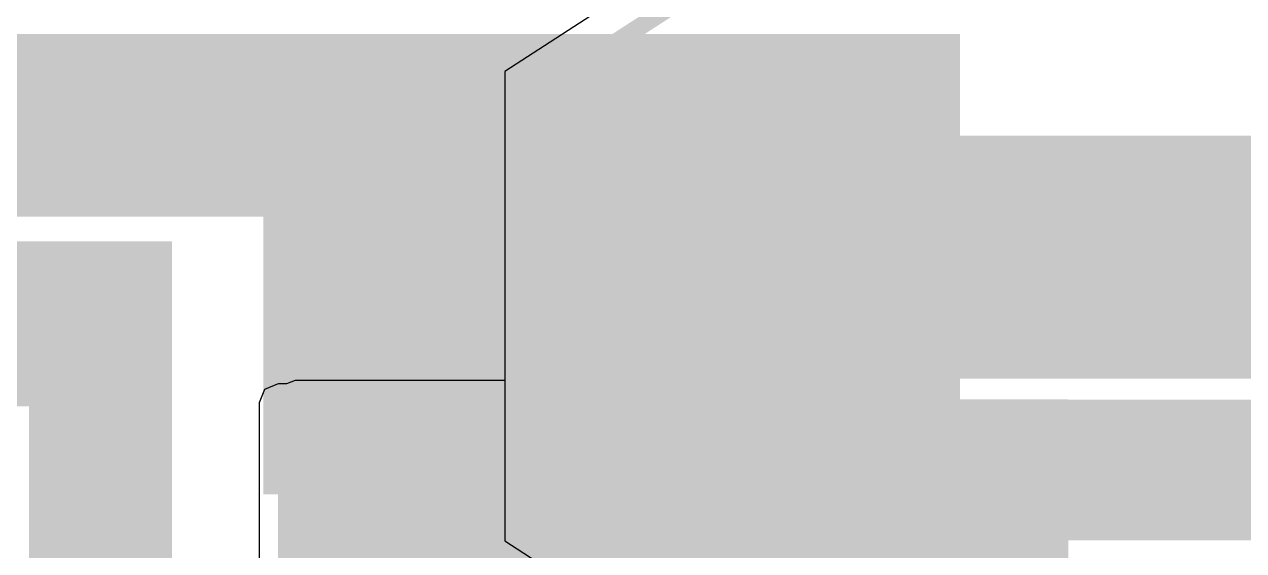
# Model space of a CAD drawing. Header units: millimetres. Extents: x -0.26 to 4.68, y -0.29 to 2.93.
# Drawn here: x 0.9858 to 1.3327, y 2.319 to 2.4687 of the extents above; entities that cross this region are included whole.
import ezdxf

# ---------------------------------------------------------------- set-up
doc = ezdxf.new("R2010")
doc.units = ezdxf.units.MM
doc.header["$MEASUREMENT"] = 0
for name, color, linetype in [('BottomLayer', 5, 'Continuous'), ('BottomSolder', 6, 'Continuous'), ('TopLayer', 1, 'Continuous'), ('TopOverlay', 2, 'Continuous'), ('TopPaste', 8, 'Continuous'), ('TopSolder', 216, 'Continuous'), ('ViaHoleLayer', 16, 'Continuous')]:
    doc.layers.add(name, color=color, linetype=linetype)

# ---------------------------------------------------------------- blocks, each defined once
blk = doc.blocks.new('SSL0804T_220M_N_100')
at = {"layer": 'TopLayer'}
blk.add_hatch(color=1, dxfattribs=at).paths.add_polyline_path([(0.1450788, 0.05492125), (0.2600394, 0.05492125), (0.2600394, -0.05492125), (0.1450788, -0.05492125)])
at = {"layer": 'TopPaste'}
blk.add_hatch(color=8, dxfattribs=at).paths.add_polyline_path([(0.1450788, 0.05492125), (0.2600394, 0.05492125), (0.2600394, -0.05492125), (0.1450788, -0.05492125)])
at = {"layer": 'TopSolder'}
blk.add_hatch(color=216, dxfattribs=at).paths.add_polyline_path([(0.1410788, 0.05892125), (0.2640394, 0.05892125), (0.2640394, -0.05892125), (0.1410788, -0.05892125)])
at = {"layer": 'TopOverlay', "const_width": 0.005}
for points in [[(0.2468363, 0.0674674), (0.0650001, 0.1850394)], [(0.2468363, -0.0674674), (0.0650001, -0.1850394)]]:
    blk.add_lwpolyline(points, dxfattribs=at)
at = {"layer": 'TopOverlay', "const_width": 0.0025}
for points in [[(0.2455863, 0.0674674, 1), (0.2480863, 0.0674674, 1)], [(0.2455863, -0.0674674, 1), (0.2480863, -0.0674674, 1)]]:
    blk.add_lwpolyline(points, format="xyb", close=True, dxfattribs=at)
blk = doc.blocks.new('XKNANO_113_106')
at = {"layer": 'TopLayer'}
blk.add_hatch(color=1, dxfattribs=at).paths.add_polyline_path([(-0.26968505, 0.2484253), (-0.24212595, 0.2484253), (-0.24212595, 0.1657481), (-0.26968505, 0.1657481)])
at = {"layer": 'TopPaste'}
blk.add_hatch(color=8, dxfattribs=at).paths.add_polyline_path([(-0.26968505, 0.2484253), (-0.24212595, 0.2484253), (-0.24212595, 0.1657481), (-0.26968505, 0.1657481)])
at = {"layer": 'TopSolder'}
blk.add_hatch(color=216, dxfattribs=at).paths.add_polyline_path([(-0.27368505, 0.2524253), (-0.23812595, 0.2524253), (-0.23812595, 0.1617481), (-0.27368505, 0.1617481)])

msp = doc.modelspace()

# ---------------------------------------------------------------- hatches: boundary and pattern name
at = {"layer": 'BottomLayer'}
for points in [[(1.169, 2.367), (1.238, 2.367), (1.238, 2.4659486), (1.169, 2.4659486)], [(1.1828226, 2.3679486), (2.063, 2.3679486), (2.063, 2.437), (1.1828226, 2.437)], [(1.0628226, 2.1549486), (1.2828226, 2.1549486), (1.2828226, 2.362), (1.0628226, 2.362)], [(1.058, 2.008), (1.0878226, 2.008), (1.0878226, 2.361), (1.058, 2.361)]]:
    msp.add_hatch(color=5, dxfattribs=at).paths.add_polyline_path(points)
h = msp.add_hatch(color=5, dxfattribs=at)
edge = h.paths.add_edge_path()
edge.add_arc((1.1911774, 2.4499483), 0.011811, 0, 360)
h = msp.add_hatch(color=5, dxfattribs=at)
edge = h.paths.add_edge_path()
edge.add_arc((1.221, 2.4499483), 0.011811, 0, 360)
h = msp.add_hatch(color=5, dxfattribs=at)
edge = h.paths.add_edge_path()
edge.add_arc((1.1911774, 2.4226322), 0.011811, 0, 360)
h = msp.add_hatch(color=5, dxfattribs=at)
edge = h.paths.add_edge_path()
edge.add_arc((1.221, 2.4229484), 0.011811, 0, 360)
h = msp.add_hatch(color=5, dxfattribs=at)
edge = h.paths.add_edge_path()
edge.add_arc((1.1911774, 2.3953161), 0.011811, 0, 360)
h = msp.add_hatch(color=5, dxfattribs=at)
edge = h.paths.add_edge_path()
edge.add_arc((1.221, 2.3959485), 0.011811, 0, 360)
at = {"layer": 'BottomSolder'}
h = msp.add_hatch(color=6, dxfattribs=at)
edge = h.paths.add_edge_path()
edge.add_arc((1.1911774, 2.4499483), 0.0059055, 0, 360)
h = msp.add_hatch(color=6, dxfattribs=at)
edge = h.paths.add_edge_path()
edge.add_arc((1.221, 2.4499483), 0.0059055, 0, 360)
h = msp.add_hatch(color=6, dxfattribs=at)
edge = h.paths.add_edge_path()
edge.add_arc((1.1911774, 2.4226322), 0.0059055, 0, 360)
h = msp.add_hatch(color=6, dxfattribs=at)
edge = h.paths.add_edge_path()
edge.add_arc((1.221, 2.4229484), 0.0059055, 0, 360)
h = msp.add_hatch(color=6, dxfattribs=at)
edge = h.paths.add_edge_path()
edge.add_arc((1.1911774, 2.3953161), 0.0059055, 0, 360)
h = msp.add_hatch(color=6, dxfattribs=at)
edge = h.paths.add_edge_path()
edge.add_arc((1.221, 2.3959485), 0.0059055, 0, 360)
at = {"layer": 'TopLayer'}
for points in [[(0.5348226, 2.414), (1.093, 2.414), (1.093, 2.4659486), (0.5348226, 2.4659486)], [(1.0538226, 2.335), (1.252, 2.335), (1.252, 2.4659486), (1.0538226, 2.4659486)], [(0.4978226, 2.36), (1.0278226, 2.36), (1.0278226, 2.4069486), (0.4978226, 2.4069486)], [(0.9928226, 2.1159486), (1.0278226, 2.1159486), (1.0278226, 2.4069486), (0.9928226, 2.4069486)]]:
    msp.add_hatch(color=1, dxfattribs=at).paths.add_polyline_path(points)
h = msp.add_hatch(color=1, dxfattribs=at)
edge = h.paths.add_edge_path()
edge.add_arc((1.1911774, 2.4499483), 0.011811, 0, 360)
h = msp.add_hatch(color=1, dxfattribs=at)
edge = h.paths.add_edge_path()
edge.add_arc((1.221, 2.4499483), 0.011811, 0, 360)
h = msp.add_hatch(color=1, dxfattribs=at)
edge = h.paths.add_edge_path()
edge.add_arc((1.1911774, 2.4226322), 0.011811, 0, 360)
h = msp.add_hatch(color=1, dxfattribs=at)
edge = h.paths.add_edge_path()
edge.add_arc((1.221, 2.4229484), 0.011811, 0, 360)
h = msp.add_hatch(color=1, dxfattribs=at)
edge = h.paths.add_edge_path()
edge.add_arc((1.1911774, 2.3953161), 0.011811, 0, 360)
h = msp.add_hatch(color=1, dxfattribs=at)
edge = h.paths.add_edge_path()
edge.add_arc((1.221, 2.3959485), 0.011811, 0, 360)
at = {"layer": 'TopSolder'}
h = msp.add_hatch(color=216, dxfattribs=at)
edge = h.paths.add_edge_path()
edge.add_arc((1.1911774, 2.4499483), 0.0059055, 0, 360)
h = msp.add_hatch(color=216, dxfattribs=at)
edge = h.paths.add_edge_path()
edge.add_arc((1.221, 2.4499483), 0.0059055, 0, 360)
h = msp.add_hatch(color=216, dxfattribs=at)
edge = h.paths.add_edge_path()
edge.add_arc((1.1911774, 2.4226322), 0.0059055, 0, 360)
h = msp.add_hatch(color=216, dxfattribs=at)
edge = h.paths.add_edge_path()
edge.add_arc((1.221, 2.4229484), 0.0059055, 0, 360)
h = msp.add_hatch(color=216, dxfattribs=at)
edge = h.paths.add_edge_path()
edge.add_arc((1.1911774, 2.3953161), 0.0059055, 0, 360)
h = msp.add_hatch(color=216, dxfattribs=at)
edge = h.paths.add_edge_path()
edge.add_arc((1.221, 2.3959485), 0.0059055, 0, 360)
at = {"layer": 'ViaHoleLayer'}
h = msp.add_hatch(color=16, dxfattribs=at)
edge = h.paths.add_edge_path()
edge.add_arc((1.1911774, 2.4499483), 0.0059055, 0, 360)
h = msp.add_hatch(color=16, dxfattribs=at)
edge = h.paths.add_edge_path()
edge.add_arc((1.221, 2.4499483), 0.0059055, 0, 360)
h = msp.add_hatch(color=16, dxfattribs=at)
edge = h.paths.add_edge_path()
edge.add_arc((1.1911774, 2.4226322), 0.0059055, 0, 360)
h = msp.add_hatch(color=16, dxfattribs=at)
edge = h.paths.add_edge_path()
edge.add_arc((1.221, 2.4229484), 0.0059055, 0, 360)
h = msp.add_hatch(color=16, dxfattribs=at)
edge = h.paths.add_edge_path()
edge.add_arc((1.1911774, 2.3953161), 0.0059055, 0, 360)
h = msp.add_hatch(color=16, dxfattribs=at)
edge = h.paths.add_edge_path()
edge.add_arc((1.221, 2.3959485), 0.0059055, 0, 360)

# ---------------------------------------------------------------- linework, layer by layer
at = {"layer": 'BottomLayer'}
for p, q in [((1.3195375, 2.5827127), (1.1224624, 2.4552873)), ((1.163588, 2.4818784), (1.1224624, 2.4552873)), ((1.1224624, 2.4552873), (1.1224624, 2.3218205)), ((1.1224624, 2.4552873), (1.1224624, 2.367412)), ((1.058, 2.366412), (1.0541731, 2.3648269)), ((1.0604083, 2.366412), (1.058, 2.366412)), ((1.0628226, 2.367412), (1.0604083, 2.366412)), ((1.1224624, 2.367412), (1.0628226, 2.367412)), ((1.0541731, 2.3648269), (1.052588, 2.361)), ((1.052588, 2.361), (1.052588, 2.0135311)), ((1.1224624, 2.3218205), (1.3252329, 2.1907127))]:
    msp.add_line(p, q, dxfattribs=at)
at = {"layer": 'BottomLayer', "const_width": 0.04}
for points in [[(1.1728226, 2.2584743), (1.2562969, 2.3419486)], [(1.2562969, 2.3419486), (2.2999486, 2.3419486)]]:
    msp.add_lwpolyline(points, dxfattribs=at)
at = {"layer": 'BottomLayer', "const_width": 0.02}
msp.add_lwpolyline([(1.2462969, 2.3419486, 1), (1.2662969, 2.3419486, 1)], format="xyb", close=True, dxfattribs=at)
msp.add_lwpolyline([(1.2462969, 2.3419486, 1), (1.2662969, 2.3419486, 1)], format="xyb", close=True, dxfattribs=at)
at = {"layer": 'TopLayer'}
for p, q in [((1.3195375, 2.5827127), (1.1224624, 2.4552873)), ((1.1224624, 2.4552873), (1.1224624, 2.3218205)), ((1.1224624, 2.3218205), (1.3252329, 2.1907127))]:
    msp.add_line(p, q, dxfattribs=at)
for points, const_width in [([(1.1152635, 2.4099486), (1.1162635, 2.4109486)], 0.1), ([(1.0048777, 2.1546978), (1.0048777, 2.3507202)], 0.022)]:
    msp.add_lwpolyline(points, dxfattribs=dict(at, const_width=const_width))
for points, const_width in [([(1.0902635, 2.4099486, 1), (1.1402635, 2.4099486, 1)], 0.05), ([(1.0912635, 2.4109486, 1), (1.1412635, 2.4109486, 1)], 0.05), ([(0.9993777, 2.3507202, 1), (1.0103777, 2.3507202, 1)], 0.011)]:
    msp.add_lwpolyline(points, format="xyb", close=True, dxfattribs=dict(at, const_width=const_width))

# ---------------------------------------------------------------- block references
at = {"rotation": 180}
for name, p in [('XKNANO_113_106', (0.7489722, 2.5578069)), ('SSL0804T_220M_N_100', (1.393, 2.391))]:
    msp.add_blockref(name, p, dxfattribs=at)

doc.saveas('drawing.dxf')
